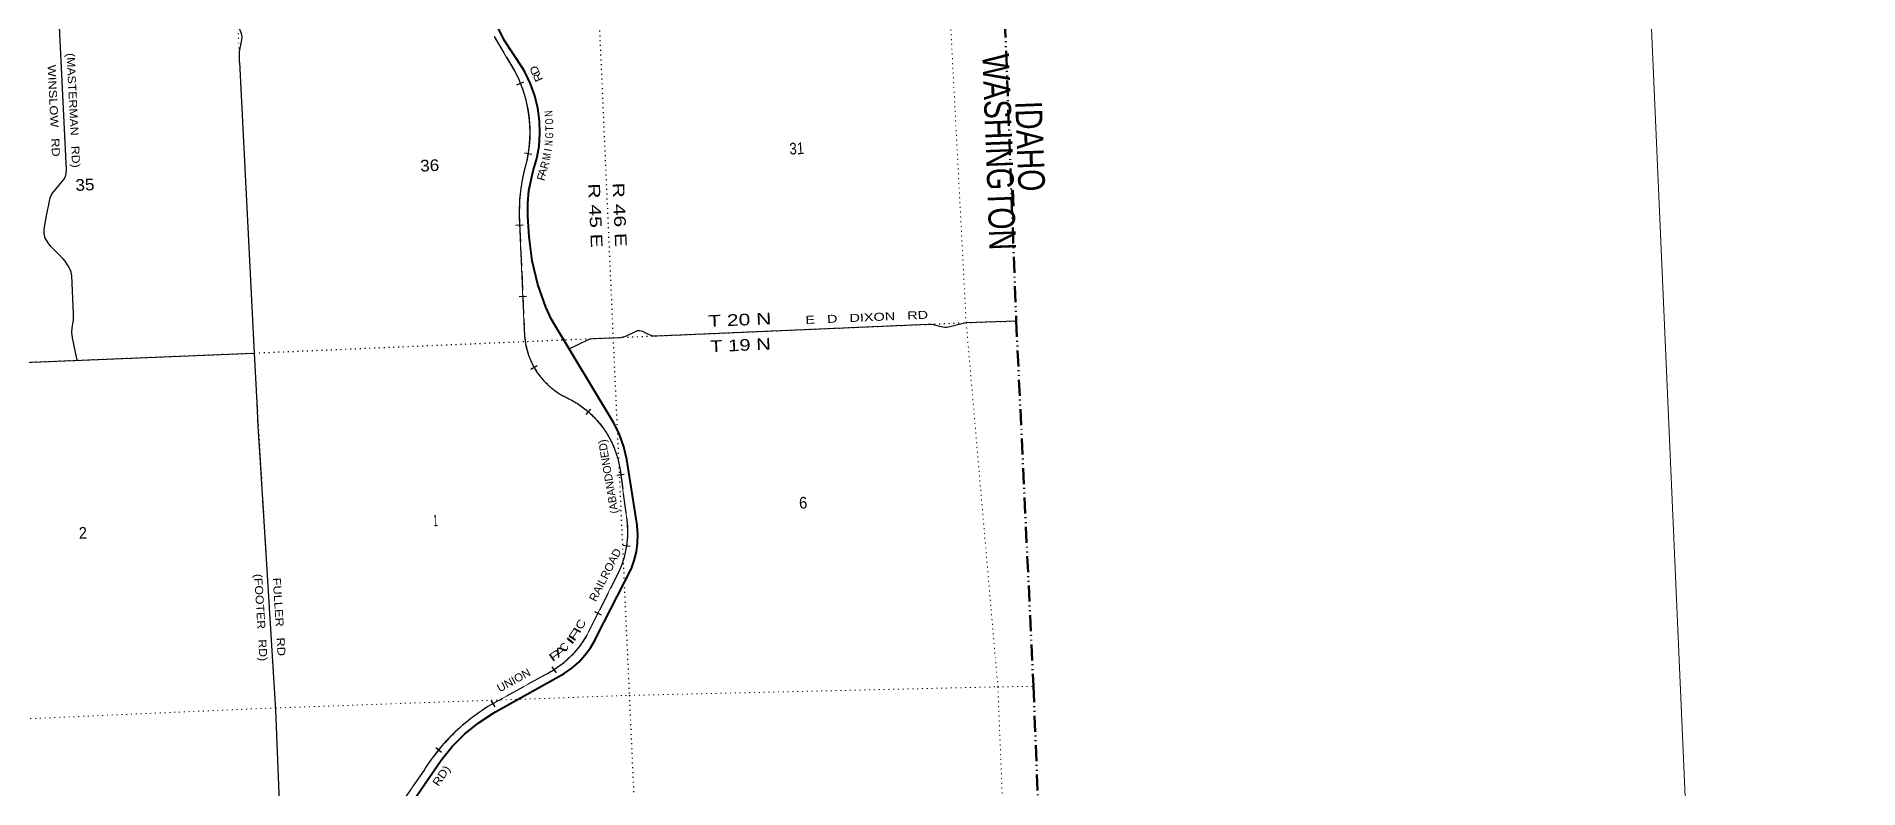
# Model space of a CAD drawing. Header units: feet. Extents: x 745759 to 1002271, y -170898 to 32007.
# Drawn here: x 974941 to 1002271, y -102104 to -90823 of the extents above; entities that cross this region are included whole.
import ezdxf
from ezdxf.enums import TextEntityAlignment as Align

# ---------------------------------------------------------------- set-up
doc = ezdxf.new("R2010")
doc.units = ezdxf.units.FT
doc.header["$LTSCALE"] = 48
for name, pattern in [('DASH_DOUBLE_DOT', [9.2, 5, -1.2, 0.3, -1.2, 0.3, -1.2]), ('DOTTED', [1.5, 0.3, -1.2]), ('LONG_DASHED', [7.5, 6, -1.5])]:
    doc.linetypes.add(name, pattern=pattern)
for name, color, linetype, lineweight in [('10', 7, 'DASH_DOUBLE_DOT', 60), ('26', 7, 'Continuous', 40), ('29', 7, 'Continuous', 25), ('34', 7, 'Continuous', 13), ('4', 7, 'Continuous', 13), ('6', 7, 'DOTTED', 25), ('63', 7, 'Continuous', 25), ('7', 7, 'DOTTED', 13)]:
    doc.layers.add(name, color=color, linetype=linetype, lineweight=lineweight)
doc.layers.add('27', color=7, linetype='Continuous')
doc.layers.add('30', color=7, linetype='Continuous')

msp = doc.modelspace()

# ---------------------------------------------------------------- linework, layer by layer
at = {"layer": '10', "lineweight": 70}
msp.add_lwpolyline([(988534.08, -70141.65), (988705.31, -73752.4), (988950.48, -79117.26), (989169.5, -84388.51), (989435.24, -89716.2), (989636.53, -95091.01), (989894.64, -100570.19), (990108.93, -105966.61), (990332.45, -111296.12), (990588.15, -115911.79)], dxfattribs=at)
at = {"layer": '26'}
msp.add_lwpolyline([(978940.27, -104696.23), (981012.5, -101677.08), (981177.16, -101472.83), (981362.26, -101286.91), (981565.79, -101121.35), (981785.51, -100977.98), (981826.19, -100954.88), (982856.43, -100379.59), (982969.82, -100298.65), (983074.14, -100206.3), (983168.22, -100103.55), (983251.06, -99991.53), (983321.72, -99871.47), (983347.68, -99818.76), (983864.19, -98803.77), (983908.66, -98681.21), (983940.07, -98554.68), (983958.09, -98425.56), (983962.51, -98295.27), (983953.28, -98165.23), (983952.02, -98155.37), (983797.34, -97167.38), (983751.03, -96978.32), (983685.22, -96795.13), (983600.61, -96619.83), (983596.56, -96612.49), (982664.91, -95067.07), (982583.16, -94884.5), (982462.2, -94542.37), (982377.67, -94189.46), (982330.49, -93829.66), (982310.51, -93519.25), (982309.37, -93327.06), (982328.32, -93135.8), (982344.41, -93045.4), (982391.7, -92838.88), (982445.2, -92655.86), (982479.28, -92468.25), (982493.56, -92278.1), (982487.88, -92087.51), (982462.31, -91898.55), (982417.14, -91713.3), (982352.84, -91533.78), (982270.13, -91361.97), (982237.97, -91305.65), (981956.2, -90880.11), (981870.63, -90702.47)], dxfattribs=at)
at = {"layer": '29'}
msp.add_line((984238.86, -95313.59), (988313.74, -95139.17), dxfattribs=at)
for points in [[(975390.83, -92824.74), (975259.91, -90165.89), (975251.68, -89554.67)], [(977985.95, -91207.04), (977987.09, -91058.03), (977990.86, -91025.16), (978012.94, -90924.44), (978023.16, -90874.34), (978025.86, -90829.64), (978022.09, -90796.78), (978012.94, -90767.16), (977976.33, -90678.82), (977967.17, -90643.81), (977957.84, -90590.08)], [(977985.95, -91207.04), (978207.57, -95571.48), (978248.74, -96320.29), (978263.23, -96672.84), (978295.66, -97210.34), (978528.78, -100925), (978628.01, -103438.25)], [(975549.2, -95680.07), (975483.68, -95343.51), (975471.84, -95260.56), (975476.15, -95193.77), (975487.99, -95132.36), (975495.53, -95077.42), (975496.61, -94985.85), (975470.76, -94408.42), (975462.15, -94358.86), (975449.22, -94326.54), (975419.08, -94261.9), (975373.85, -94195.11), (975341.55, -94158.48), (975156.35, -93973.19), (975114.36, -93920.4), (975083.13, -93865.46), (975069.13, -93836.37), (975060.52, -93795.43), (975058.37, -93780.35), (975057.29, -93718.95), (975083.13, -93563.81), (975147.74, -93244.93), (975164.96, -93199.69), (975182.19, -93171.68), (975225.26, -93119.97), (975307.1, -93025.17), (975352.32, -92969.14), (975376.01, -92926.05), (975388.93, -92880.8), (975390.83, -92824.74)], [(988619.39, -95181.11), (988840.79, -95122.76), (988886.35, -95115.28), (989636.53, -95091.01)], [(982929.88, -95509.22), (983219.49, -95371.08), (983251.25, -95360.85), (983294.86, -95356), (983704.04, -95338.76), (983743.34, -95330.68), (983781.56, -95317.22), (983934.47, -95241.81), (983958.69, -95235.88), (983986.15, -95235.34), (984010.38, -95238.03), (984031.38, -95246.11), (984095.98, -95280.59), (984132.59, -95295.67), (984169.2, -95306.44), (984198.27, -95312.9), (984238.86, -95313.59)], [(988313.74, -95139.17), (988365.94, -95138.92), (988394.47, -95142.69), (988482.76, -95166.39), (988564.6, -95183.63), (988593.14, -95185.25), (988619.39, -95181.11)], [(972845.6, -95790.48), (973392.43, -95766.91), (978207.57, -95571.48)]]:
    msp.add_lwpolyline(points, dxfattribs=at)
at = {"layer": '34'}
for p, q in [((981804.91, -90822.93), (982102.82, -91321.57)), ((982185.34, -93623.19), (982262.25, -95316.76)), ((983694.59, -97325.34), (983793.92, -98069.1)), ((983676.35, -98851), (983196.48, -99801.8)), ((982559.35, -100404.38), (981802.08, -100821.52)), ((980754.3, -101827.61), (977868.42, -106024.54))]:
    msp.add_line(p, q, dxfattribs=at)
for centre, radius, start, end in [((980350.94, -92264.26), 1989.41, 347.16085, 28.2848), ((984937.28, -93474.69), 2755.94, 163.81151, 183.08879), ((983374.56, -95235.79), 1115.26, 184.16344, 245.30998), ((982284.77, -97529.74), 1424.56, 8.24948, 64.02452), ((982357.31, -98252.87), 1448.32, 335.60781, 7.28982), ((981893.51, -99062.24), 1498.22, 296.38616, 330.42107), ((983296.51, -103426.52), 3003.22, 119.84193, 147.83238)]:
    msp.add_arc(centre, radius, start, end, dxfattribs=at)
at = {"layer": '4'}
msp.add_lwpolyline([(745759.19, 12310.89), (776820.48, 13358.05), (807880.31, 14447.96), (838938.61, 15580.58), (869995.32, 16755.93), (901050.39, 17973.99), (932103.74, 19234.78), (963155.34, 20538.27), (994205.12, 21881.75), (1002271.19, -161246.56), (970969.51, -162603.69), (939665.99, -163917.76), (908360.69, -165188.77), (877053.68, -166416.71), (845745, -167601.59), (814434.73, -168743.41), (783122.91, -169842.15), (751809.62, -170897.82)], close=True, dxfattribs=at)
msp.add_lwpolyline([(745759.19, 12310.89), (776820.48, 13358.05), (807880.31, 14447.96), (838938.61, 15580.58), (869995.32, 16755.93), (901050.39, 17973.99), (932103.74, 19234.78), (963155.34, 20538.27), (994205.12, 21881.75), (1002271.19, -161246.56), (970969.51, -162603.69), (939665.99, -163917.76), (908360.69, -165188.77), (877053.68, -166416.71), (845745, -167601.59), (814434.73, -168743.41), (783122.91, -169842.15), (751809.62, -170897.82)], close=True, dxfattribs=at)
at = {"layer": '6'}
for points in [[(982700.1, -76635.45), (983087.71, -84634.5), (983352.68, -89944.08), (983589.17, -95341.56), (983832.33, -100706.5), (984076.1, -106085.53), (984360.44, -111424.51), (984595.75, -116173.93)], [(968123.19, -95984.9), (972835.58, -95790.91), (978207.57, -95571.48), (983589.17, -95341.56), (988886.35, -95115.28), (989636.53, -95091.01)]]:
    msp.add_lwpolyline(points, dxfattribs=at)
at = {"layer": '63'}
for p, q in [((982146.37, -91547.38), (982248.89, -91505.85)), ((982262.34, -92570.68), (982371.57, -92588.07)), ((982130.6, -93654.63), (982241.1, -93649.61)), ((982181.85, -94725.62), (982292.35, -94720.6)), ((982354.35, -95811.26), (982450.57, -95756.7)), ((983184.01, -96494.81), (983257.16, -96411.83)), ((983648.59, -97404.79), (983758.23, -97390.14)), ((983737.41, -98455.1), (983846.99, -98470.14)), ((983310.88, -99449.22), (983409.63, -99499.06)), ((982672.62, -100279.15), (982734.4, -100370.89)), ((981758.31, -100782.12), (981814.19, -100877.58)), ((980933.33, -101487.59), (981018.38, -101558.3))]:
    msp.add_line(p, q, dxfattribs=at)
at = {"layer": '63', "linetype": 'LONG_DASHED'}
for points in [[(981805.87, -90822.39), (982103.78, -91321.03), (982120.12, -91351.82), (982135.66, -91382.8), (982150.66, -91414.04), (982165.42, -91445.66), (982179.38, -91477.49), (982192.72, -91509.41), (982205.79, -91541.7), (982218.08, -91574.2), (982229.75, -91606.8), (982240.98, -91639.86), (982251.5, -91672.84), (982261.67, -91706.03), (982271.14, -91739.59), (982279.9, -91773.08), (982288.12, -91806.85), (982295.9, -91840.63), (982302.99, -91874.8), (982309.52, -91908.8), (982315.37, -91943.18), (982320.67, -91977.4), (982325.45, -92011.9), (982329.51, -92046.33), (982332.96, -92080.88), (982335.95, -92115.43), (982338.15, -92150.19), (982339.91, -92184.96), (982340.95, -92219.65), (982341.54, -92254.37), (982341.25, -92289.12), (982340.51, -92323.86), (982339.24, -92358.46), (982337.34, -92393.16), (982334.73, -92427.79), (982331.49, -92462.53), (982327.9, -92497.02), (982323.42, -92531.53), (982318.39, -92565.88), (982312.92, -92600.24), (982306.82, -92634.27), (982299.92, -92668.49), (982292.65, -92702.46), (982291.67, -92706.62), (982288.03, -92719.37), (982275.08, -92765.86), (982263.25, -92812.29), (982251.98, -92859.25), (982241.83, -92906.16), (982232.23, -92953.3), (982223.46, -93000.39), (982215.55, -93048), (982208.73, -93095.54), (982202.47, -93143.05), (982197.05, -93191.07), (982192.46, -93238.78), (982188.7, -93286.7), (982186.06, -93334.85), (982183.95, -93382.7), (982182.68, -93430.77), (982182.53, -93479.06), (982182.91, -93527.04), (982184.12, -93574.98), (982186.44, -93623.14), (982263.35, -95316.69), (982264.88, -95336.12), (982266.83, -95355.42)], [(982266.83, -95355.4), (982269.13, -95374.68), (982271.66, -95394.05), (982274.63, -95413.27), (982277.91, -95432.36), (982281.43, -95451.54), (982285.38, -95470.58), (982289.67, -95489.48), (982294.29, -95508.47), (982299.23, -95527.21), (982304.39, -95545.94), (982309.99, -95564.63), (982315.91, -95583.08), (982322.17, -95601.51), (982328.64, -95619.8), (982335.56, -95638.06), (982342.68, -95656.08), (982350.24, -95674.09), (982358.01, -95691.84), (982366.13, -95709.57), (982374.55, -95727.05), (982383.29, -95744.4), (982392.25, -95761.62), (982401.65, -95778.7), (982411.26, -95795.65), (982421.19, -95812.35), (982431.34, -95828.93), (982441.91, -95845.26), (982452.69, -95861.45), (982463.69, -95877.41), (982475.01, -95893.22), (982486.64, -95908.79), (982498.6, -95924.24), (982510.65, -95939.45), (982523.14, -95954.4), (982535.83, -95969.12), (982548.73, -95983.7), (982561.83, -95997.95), (982575.37, -96012.04), (982589, -96025.91), (982602.94, -96039.42), (982616.99, -96052.8), (982631.46, -96065.93), (982646.02, -96078.73), (982660.79, -96091.29), (982675.88, -96103.7), (982691.15, -96115.66), (982706.54, -96127.5), (982722.23, -96138.98), (982738.14, -96150.33), (982754.13, -96161.24), (982770.43, -96171.89), (982786.83, -96182.31), (982803.43, -96192.5), (982820.23, -96202.22), (982837.24, -96211.82), (982854.33, -96221.08), (982871.62, -96229.98), (982889.01, -96238.55), (982906.6, -96246.88), (982909.19, -96248.1), (982926.5, -96256.59), (982948.61, -96268.08), (982970.5, -96279.89), (982992.27, -96292), (983013.67, -96304.46), (983035.01, -96317.49), (983056.09, -96330.72), (983076.8, -96344.43), (983097.4, -96358.3), (983117.79, -96372.77), (983137.78, -96387.45), (983157.53, -96402.45), (983177.2, -96417.89), (983196.34, -96433.69), (983215.37, -96449.67), (983234.03, -96466.12), (983252.6, -96482.87), (983270.62, -96499.86), (983288.41, -96517.3), (983305.96, -96534.92), (983323.25, -96552.87), (983340.03, -96571.18), (983356.7, -96589.79), (983372.97, -96608.62), (983388.85, -96627.78), (983404.33, -96647.14), (983419.58, -96666.82), (983434.57, -96686.7), (983449.02, -96706.93), (983463.22, -96727.34), (983477.03, -96748.1), (983490.58, -96769.04), (983503.59, -96790.2), (983516.34, -96811.54), (983528.68, -96833.09), (983540.64, -96854.99), (983552.18, -96876.94), (983563.48, -96899.21), (983574.21, -96921.57), (983584.7, -96944.25)], [(983584.7, -96944.25), (983594.63, -96967.02), (983604.29, -96989.96), (983613.53, -97012.96), (983622.39, -97036.31), (983630.69, -97059.75), (983638.7, -97083.21), (983646.33, -97107.03), (983653.52, -97130.77), (983660.3, -97154.71), (983666.55, -97178.87), (983672.48, -97202.93), (983678.02, -97227.2), (983683.01, -97251.68), (983687.69, -97276.06), (983691.96, -97300.51), (983695.68, -97325.19), (983795.01, -98068.96), (983797.12, -98086.16), (983799.75, -98111.22), (983802.01, -98136.44), (983803.94, -98161.66), (983805.22, -98186.91), (983806.18, -98212.17), (983806.62, -98237.52), (983806.74, -98262.88), (983806.27, -98288.13), (983805.48, -98313.38), (983804.23, -98338.61), (983802.47, -98363.91), (983800.31, -98389.02), (983797.76, -98414.29), (983794.69, -98439.31), (983791.24, -98464.49), (983787.26, -98489.42), (983782.94, -98514.36), (983778.24, -98539.12), (983773.02, -98563.97), (983767.27, -98588.58), (983761.27, -98613.06), (983754.73, -98637.64), (983747.87, -98661.9), (983740.55, -98686.11), (983732.64, -98710.22), (983724.53, -98734.07), (983715.96, -98757.88), (983706.81, -98781.58), (983697.45, -98805.03), (983687.7, -98828.3), (983677.34, -98851.47), (983197.44, -99802.34), (983196.95, -99803.11), (983183.83, -99825.84), (983170.35, -99848.26), (983156.4, -99870.41), (983142.12, -99892.23), (983127.43, -99913.9), (983112.47, -99935.38), (983096.98, -99956.46), (983081.23, -99977.32), (983065.01, -99997.93), (983048.52, -100018.32), (983031.62, -100038.26), (983014.46, -100057.98), (982996.97, -100077.38), (982979.01, -100096.49), (982960.84, -100115.21), (982942.28, -100133.8), (982923.45, -100151.84), (982904.21, -100169.74), (982884.72, -100187.12), (982864.95, -100204.29), (982844.98, -100221.06), (982824.54, -100237.55), (982803.85, -100253.51), (982783.01, -100269.2), (982761.71, -100284.63), (982740.34, -100299.59), (982718.63, -100314.2), (982696.53, -100328.35), (982674.42, -100342.16), (982651.99, -100355.63), (982629.15, -100368.64), (982606.32, -100381.31), (982583.28, -100393.57), (982559.86, -100405.35), (981802.62, -100822.48), (981757.87, -100848.67), (981713.11, -100875.84), (981668.8, -100904.01), (981624.83, -100932.75), (981581.73, -100962.38), (981538.96, -100992.59), (981496.81, -101023.53), (981455.1, -101055.46), (981414.15, -101087.87), (981373.38, -101121.09), (981333.64, -101154.97), (981294.07, -101189.67), (981255.54, -101225.02), (981217.34, -101260.94)], [(981217.34, -101260.94), (981179.91, -101297.32), (981142.92, -101334.7), (981106.95, -101372.73), (981071.48, -101411.07), (981036.47, -101450.39), (981002.37, -101489.95), (980968.87, -101530.24), (980936.24, -101571.42), (980904.27, -101612.68), (980872.9, -101654.65), (980842.38, -101697.52), (980812.54, -101740.47), (980783.46, -101783.88), (980755.22, -101828.22), (977869.33, -106025.16)]]:
    msp.add_lwpolyline(points, dxfattribs=at)
at = {"layer": '7'}
for points in [[(988072.82, -76535.87), (988179.6, -79128.31), (988395.8, -84427.9), (988608.38, -89784.09), (988886.35, -95115.28), (989361.31, -100579.07), (989578.77, -105955.2), (989831.81, -111315.68), (990039.13, -115936.07)], [(977346.18, -76834.15), (977691.6, -84854.97), (977937.84, -90197.61), (978207.57, -95571.48), (978525.49, -100894.91), (978749.14, -106274.8), (979028.44, -111589.81), (979272.18, -116402.32)], [(968352.86, -101308.83), (973194.31, -101126.69), (978525.49, -100894.91), (983832.33, -100706.5), (989361.31, -100579.07), (989889.04, -100571.45)]]:
    msp.add_lwpolyline(points, dxfattribs=at)

# ---------------------------------------------------------------- texts
at = {"layer": '10', "width": 0.8}
for s, p in [('WASHINGTON', (989127.17, -91089.59)), ('IDAHO', (989621.49, -91800.07))]:
    msp.add_text(s, height=400, rotation=272.145, dxfattribs=at).set_placement(p)
at = {"layer": '27'}
for s, rotation, width, p in [('D', 115.706, 1.15, (982465.07, -91305.85)), ('R', 115.706, 1.15, (982514.25, -91408)), ('N', 96.706, 0.75, (982681.73, -91972.93)), ('O', 94.206, 0.7, (982691.14, -92094.32)), ('G', 85.705, 0.65, (982691.53, -92312.62)), ('T', 91.207, 0.85, (982693.65, -92202.53)), ('M', 79.704, 0.8, (982651.96, -92636.62)), ('N', 85.705, 0.7, (982683.04, -92425.69)), ('F', 73.602, 1.1, (982572.57, -92947.09)), ('R', 73.705, 0.95, (982620.9, -92767.6))]:
    msp.add_text(s, height=120, rotation=rotation, dxfattribs=dict(at, width=width)).set_placement(p, align=Align.CENTER)
for s, rotation, p in [('I', 79.704, (982670.38, -92535.29)), ('A', 77.102, (982589.7, -92870.22))]:
    msp.add_text(s, height=120, rotation=rotation, dxfattribs=at).set_placement(p, align=Align.CENTER)
at = {"layer": '27', "width": 1.15}
msp.add_text('RD)', height=120, rotation=55.536, dxfattribs=at).set_placement((980970.8, -102080.84))
at = {"layer": '30'}
for s, rotation, width, p in [('WINSLOW   RD', 272.819, 1.2, (975107.64, -91251.02)), ('(MASTERMAN   RD)', 272.819, 1.15, (975392.85, -91074.48)), ('E   D   DIXON   RD', 2.451, 1.35, (986476.83, -95135.15)), ('(FOOTER   RD)', 273.591, 1.15, (978204.98, -98887.16)), ('FULLER   RD', 273.591, 1.2, (978485.06, -98944.8))]:
    msp.add_text(s, height=120, rotation=rotation, dxfattribs=dict(at, width=width)).set_placement(p)
at = {"layer": '6'}
for s, rotation, width, p in [('R 45 E', 272.509, 1.35, (983216.88, -93030.74)), ('R 46 E', 272.509, 1.35, (983580.5, -93020.19)), ('T 20 N', 2.446, 1.35, (985020.21, -95180.09)), ('T 19 N', 2.446, 1.3, (985047.9, -95559.35))]:
    msp.add_text(s, height=175, rotation=rotation, dxfattribs=dict(at, width=width)).set_placement(p)
at = {"layer": '63'}
for s, rotation, p in [('(ABANDONED)', 99.607, (983576.55, -97415.18)), ('C', 45.938, (982897.35, -100026.09))]:
    msp.add_text(s, height=120, rotation=rotation, dxfattribs=at).set_placement(p, align=Align.CENTER)
at = {"layer": '63', "width": 1.05}
for s, rotation, p in [('RAILROAD', 63.22, (983331.25, -99310.42)), ('UNION', 28.848, (981890.79, -100661.21))]:
    msp.add_text(s, height=120, rotation=rotation, dxfattribs=at).set_placement(p)
at = {"layer": '63'}
for s, rotation, width, p in [('F', 55.843, 1.9, (983056.99, -99833.23)), ('I', 61.701, 1.65, (983105.17, -99757.38)), ('C', 63.22, 1.25, (983156.79, -99667.44)), ('P', 36.033, 1.75, (982755.6, -100154.49)), ('A', 41.009, 1.8, (982837.13, -100086.72)), ('I', 50.909, 2.05, (982994.4, -99924.34))]:
    msp.add_text(s, height=120, rotation=rotation, dxfattribs=dict(at, width=width)).set_placement(p, align=Align.CENTER)
at = {"layer": '7'}
for s, width, p in [('31', 0.85, (986237.98, -92595.64)), ('36', 1.1, (980699.64, -92850.93)), ('35', 1.1, (975528.74, -93140.59)), ('6', 0.95, (986383.38, -97907.84)), ('1', 0.5, (980898.22, -98170.25)), ('2', 0.95, (975579.53, -98359.36))]:
    msp.add_text(s, height=175, rotation=2.468, dxfattribs=dict(at, width=width)).set_placement(p)

doc.saveas('drawing.dxf')
